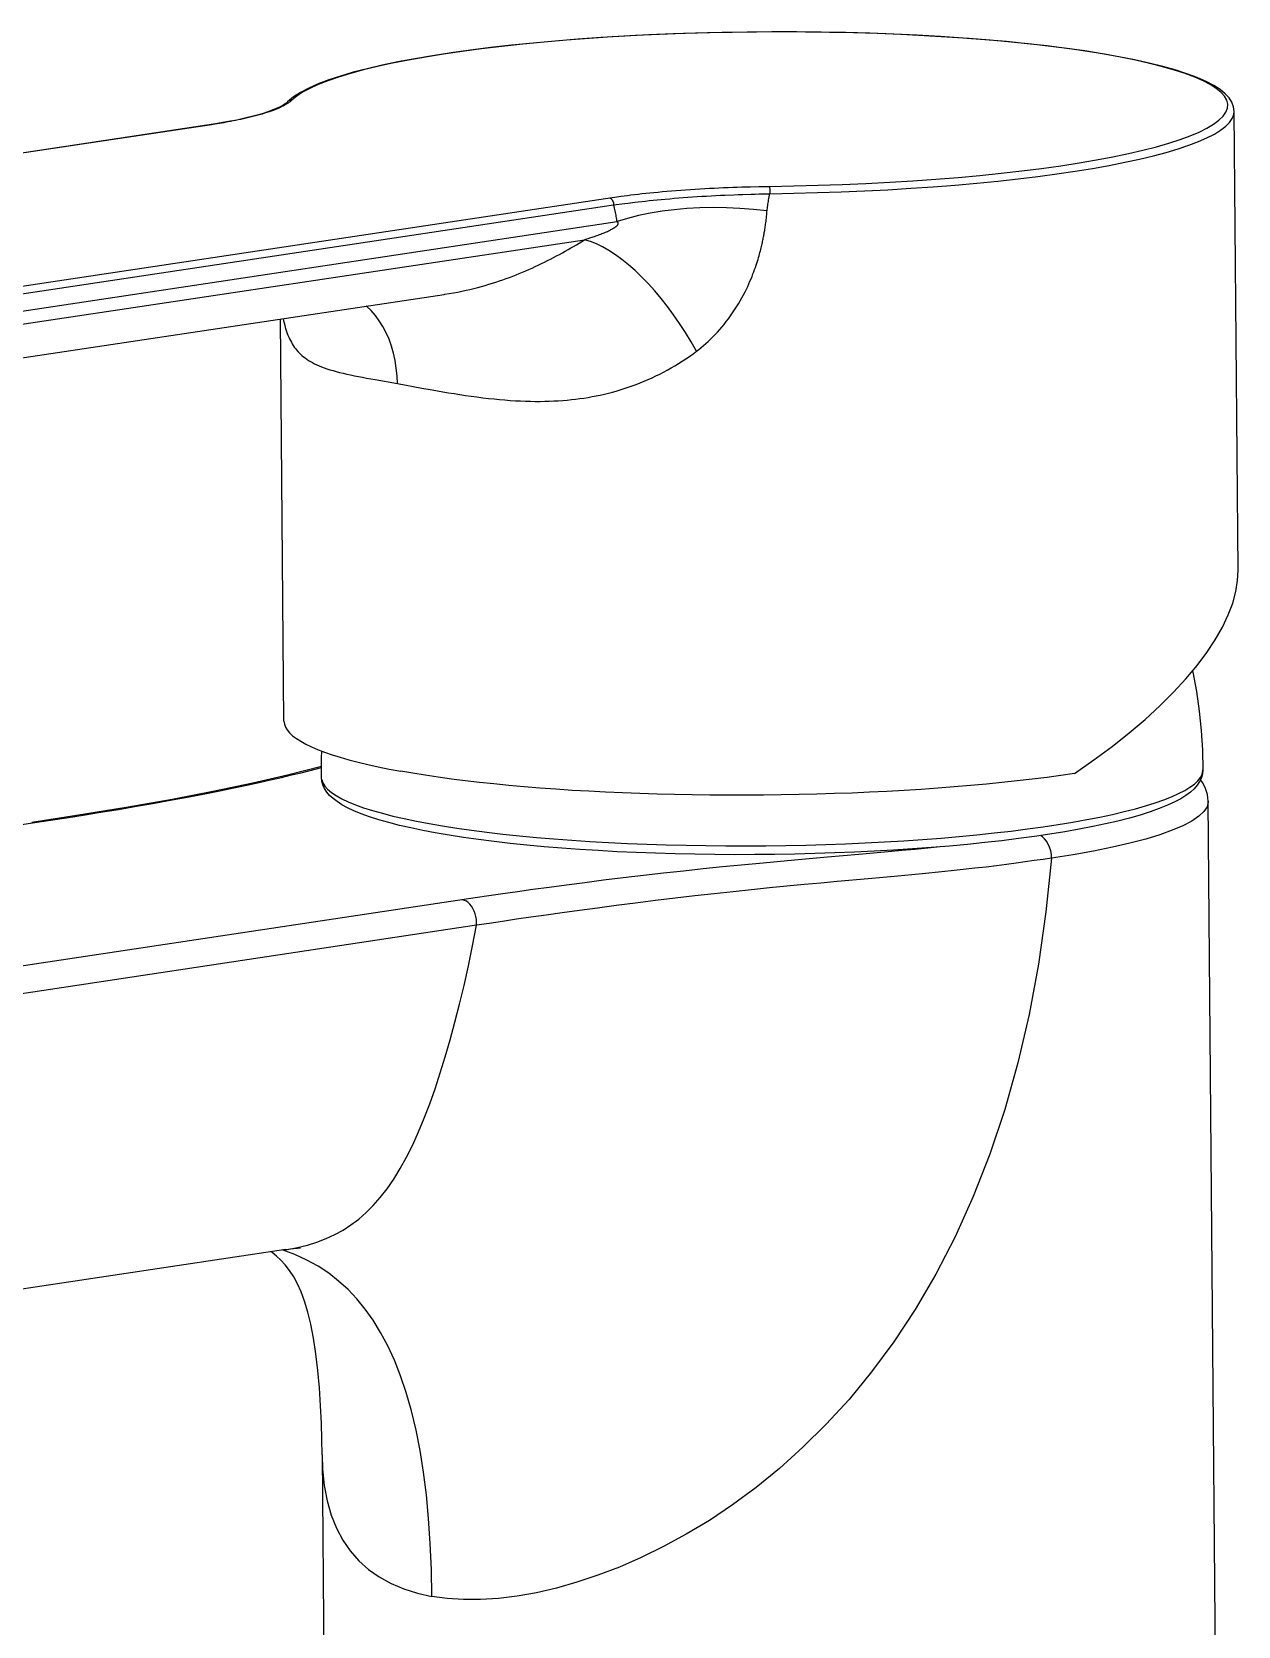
# Model space of a CAD drawing. Header units: millimetres. Extents: x 2004 to 2845, y 1448 to 2043.
# Drawn here: x 2611.6 to 2659.2, y 1847.5 to 1910.3 of the extents above; entities that cross this region are included whole.
import ezdxf

# ---------------------------------------------------------------- set-up
doc = ezdxf.new("R2010")
doc.units = ezdxf.units.MM
for name, color, linetype in [('02___PRT_ALL_AXES', 7, 'Continuous'), ('3_ALL_AXES', 7, 'Continuous'), ('6_ALL_SURFS', 7, 'Continuous'), ('7_ALL_FEATURES', 7, 'Continuous')]:
    doc.layers.add(name, color=color, linetype=linetype)

msp = doc.modelspace()

# ---------------------------------------------------------------- linework, layer by layer
at = {"color": 7, "linetype": 'Continuous'}
for p, q in [((2658.587, 1810.912), (2657.993, 1880.023)), ((2613.376, 1879.45), (2611.616, 1879.179)), ((2621.63, 1862.351), (2601.936, 1859.391)), ((2621.083, 1862.237), (2621.045, 1862.263)), ((2621.26, 1862.094), (2621.083, 1862.237)), ((2623.059, 1854.259), (2623.433, 1810.61))]:
    msp.add_line(p, q, dxfattribs=at)
at = {"color": 9, "linetype": 'Continuous'}
for p, q in [((2570.233, 1872.939), (2611.733, 1879.177)), ((2642.988, 1877.81), (2641.681, 1877.696)), ((2652.672, 1877.911), (2651.817, 1877.777)), ((2629.15, 1875.129), (2591.702, 1869.501)), ((2621.983, 1862.153), (2621.477, 1862.335))]:
    msp.add_line(p, q, dxfattribs=at)
for points in [[(2611.733, 1879.177), (2612.345, 1879.269), (2612.979, 1879.367), (2613.635, 1879.47), (2614.322, 1879.581), (2615.032, 1879.698), (2615.739, 1879.817), (2616.444, 1879.941), (2617.145, 1880.067), (2617.813, 1880.19), (2618.436, 1880.31), (2619.025, 1880.427), (2619.578, 1880.541), (2620.094, 1880.65), (2620.575, 1880.756), (2621.028, 1880.858), (2621.453, 1880.957), (2621.85, 1881.052), (2622.226, 1881.143), (2622.582, 1881.231), (2623.035, 1881.346)], [(2657.993, 1880.023), (2657.993, 1879.991), (2657.944, 1879.802), (2657.818, 1879.612), (2657.618, 1879.424), (2657.343, 1879.238), (2656.995, 1879.054), (2656.575, 1878.874), (2656.086, 1878.699), (2655.528, 1878.528), (2654.905, 1878.364), (2654.22, 1878.205), (2653.474, 1878.054), (2652.672, 1877.911)], [(2611.616, 1879.179), (2611.657, 1879.182), (2611.733, 1879.177)], [(2651.817, 1877.777), (2651.808, 1877.922), (2651.782, 1878.065), (2651.741, 1878.203), (2651.686, 1878.331), (2651.618, 1878.445), (2651.54, 1878.542), (2651.454, 1878.618), (2651.377, 1878.663)], [(2651.817, 1877.777), (2651.592, 1875.654), (2651.298, 1873.602), (2650.935, 1871.62), (2650.491, 1869.706), (2649.969, 1867.864), (2649.384, 1866.107), (2648.731, 1864.439), (2648.011, 1862.859), (2647.247, 1861.376), (2646.441, 1859.995), (2645.592, 1858.714), (2644.721, 1857.53), (2643.834, 1856.448), (2642.931, 1855.464), (2642.016, 1854.559), (2641.094, 1853.729), (2640.165, 1852.979), (2639.241, 1852.296), (2638.324, 1851.681), (2637.416, 1851.133), (2636.521, 1850.644), (2635.642, 1850.212), (2634.781, 1849.838), (2633.934, 1849.514), (2633.104, 1849.238), (2632.293, 1849.011), (2631.506, 1848.83), (2630.744, 1848.695), (2630.01, 1848.606), (2629.305, 1848.56), (2628.632, 1848.556), (2627.992, 1848.595), (2627.386, 1848.677)], [(2647.554, 1878.233), (2647.427, 1878.22), (2646.943, 1878.17), (2646.439, 1878.12), (2645.914, 1878.07), (2645.368, 1878.02), (2644.802, 1877.969), (2644.217, 1877.917), (2642.988, 1877.81)], [(2651.818, 1877.777), (2651.482, 1877.727), (2651.136, 1877.676), (2650.779, 1877.626), (2650.416, 1877.577), (2650.043, 1877.527), (2649.649, 1877.477), (2649.232, 1877.426), (2648.794, 1877.375), (2648.337, 1877.323), (2647.86, 1877.271), (2647.361, 1877.22), (2646.845, 1877.168), (2646.308, 1877.117), (2645.751, 1877.065), (2645.179, 1877.013), (2644.589, 1876.96), (2643.357, 1876.85)], [(2641.681, 1877.696), (2641, 1877.634), (2640.301, 1877.569), (2639.583, 1877.501), (2638.847, 1877.429), (2638.086, 1877.351), (2637.307, 1877.268), (2636.523, 1877.182), (2635.728, 1877.09), (2634.929, 1876.996), (2634.155, 1876.901), (2633.411, 1876.807), (2632.692, 1876.713), (2632.009, 1876.622), (2631.366, 1876.534), (2630.76, 1876.449), (2630.18, 1876.366), (2629.625, 1876.286), (2629.097, 1876.209), (2587.09, 1869.896)], [(2643.357, 1876.85), (2642.717, 1876.792), (2642.058, 1876.731), (2641.385, 1876.667), (2640.696, 1876.6), (2639.988, 1876.528), (2639.264, 1876.453), (2638.517, 1876.372), (2637.751, 1876.286), (2636.978, 1876.196), (2636.198, 1876.102), (2635.412, 1876.005), (2634.646, 1875.907), (2633.912, 1875.81), (2633.204, 1875.715), (2632.527, 1875.622), (2631.891, 1875.533), (2631.292, 1875.447), (2630.719, 1875.364), (2630.166, 1875.282), (2629.643, 1875.204), (2629.15, 1875.129)], [(2629.15, 1875.129), (2629.151, 1875.243), (2629.142, 1875.359), (2629.122, 1875.473), (2629.092, 1875.585), (2629.053, 1875.691), (2629.005, 1875.789), (2628.95, 1875.879), (2628.887, 1875.957), (2628.82, 1876.023), (2628.748, 1876.075), (2628.673, 1876.112), (2628.597, 1876.134)], [(2622.087, 1862.433), (2622.479, 1862.529), (2622.854, 1862.644), (2623.214, 1862.781), (2623.558, 1862.94), (2623.885, 1863.121), (2624.197, 1863.324), (2624.5, 1863.553), (2624.792, 1863.808), (2625.075, 1864.089), (2625.352, 1864.402), (2625.622, 1864.75), (2625.886, 1865.131), (2626.141, 1865.547), (2626.389, 1865.996), (2626.63, 1866.478), (2626.862, 1866.99), (2627.086, 1867.53), (2627.304, 1868.097), (2627.514, 1868.691), (2627.717, 1869.309), (2627.915, 1869.951), (2628.107, 1870.618), (2628.294, 1871.309), (2628.476, 1872.023), (2628.652, 1872.762), (2628.823, 1873.527), (2628.989, 1874.316), (2629.15, 1875.129)], [(2621.63, 1862.351), (2621.68, 1862.359), (2622.087, 1862.433)], [(2627.386, 1848.677), (2627.365, 1849.743), (2627.322, 1850.767), (2627.257, 1851.749), (2627.168, 1852.688), (2627.056, 1853.584), (2626.92, 1854.434), (2626.761, 1855.24), (2626.579, 1856.001), (2626.376, 1856.713), (2626.152, 1857.376), (2625.908, 1857.992), (2625.645, 1858.562), (2625.366, 1859.084), (2625.07, 1859.563), (2624.757, 1860.005), (2624.426, 1860.408), (2624.079, 1860.775), (2623.71, 1861.112), (2623.317, 1861.418), (2622.902, 1861.693), (2622.458, 1861.938), (2621.983, 1862.153)], [(2623.059, 1854.253), (2623.077, 1853.717), (2623.144, 1853.054), (2623.257, 1852.443), (2623.416, 1851.885), (2623.621, 1851.371), (2623.872, 1850.9), (2624.168, 1850.474), (2624.508, 1850.09), (2624.89, 1849.749), (2625.313, 1849.451), (2625.776, 1849.195), (2626.276, 1848.98), (2626.814, 1848.807), (2627.386, 1848.677)]]:
    msp.add_lwpolyline(points, dxfattribs=at)
at = {"color": 7, "linetype": 'Continuous'}
for points in [[(2623.036, 1881.381), (2621.696, 1881.048), (2620.321, 1880.73), (2618.813, 1880.411), (2617.152, 1880.091), (2615.335, 1879.771), (2613.376, 1879.45)], [(2657.993, 1880.023), (2657.965, 1880.282), (2657.889, 1880.523), (2657.773, 1880.745), (2657.686, 1880.86)], [(2621.607, 1861.743), (2621.436, 1861.93), (2621.26, 1862.094)], [(2621.613, 1862.348), (2621.735, 1862.366), (2621.932, 1862.392), (2622.083, 1862.409), (2622.188, 1862.418), (2622.207, 1862.42)], [(2623.057, 1854.26), (2623.048, 1854.866), (2623.029, 1855.512), (2622.998, 1856.198), (2622.951, 1856.905), (2622.89, 1857.583), (2622.813, 1858.236), (2622.718, 1858.861), (2622.612, 1859.412), (2622.497, 1859.89), (2622.37, 1860.316), (2622.233, 1860.687), (2622.09, 1861.002), (2621.939, 1861.278), (2621.776, 1861.526), (2621.607, 1861.743)]]:
    msp.add_lwpolyline(points, dxfattribs=at)
at = {"layer": '02___PRT_ALL_AXES', "color": 7, "linetype": 'Continuous'}
for points in [[(2657.378, 1885.157), (2657.39, 1885.1), (2657.527, 1884.337), (2657.635, 1883.569), (2657.713, 1882.801), (2657.761, 1882.029), (2657.779, 1881.257)], [(2623.033, 1880.958), (2623.038, 1881.726), (2623.05, 1881.992)]]:
    msp.add_lwpolyline(points, dxfattribs=at)
at = {"layer": '3_ALL_AXES', "color": 7, "linetype": 'Continuous'}
for p, q in [((2659.171, 1889.124), (2659.016, 1907.199)), ((2621.555, 1883.178), (2621.419, 1899.022))]:
    msp.add_line(p, q, dxfattribs=at)
at = {"layer": '6_ALL_SURFS', "color": 7, "linetype": 'Continuous'}
msp.add_line((2604.865, 1896.534), (2627.865, 1899.991), dxfattribs=at)
at = {"layer": '7_ALL_FEATURES', "color": 7, "linetype": 'Continuous'}
for p, q in [((2621.697, 1907.581), (2621.696, 1907.58)), ((2621.925, 1907.77), (2621.697, 1907.581)), ((2618.507, 1906.654), (2583.524, 1901.397)), ((2618.855, 1906.709), (2618.507, 1906.654)), ((2627.864, 1899.99), (2627.865, 1899.991)), ((2656.388, 1879.858), (2656.062, 1879.727)), ((2624.93, 1879.404), (2624.603, 1879.522)), ((2625.29, 1879.289), (2624.93, 1879.404)), ((2625.684, 1879.176), (2625.29, 1879.289)), ((2626.107, 1879.068), (2625.684, 1879.176)), ((2628.062, 1878.68), (2627.52, 1878.773)), ((2628.63, 1878.592), (2628.062, 1878.68))]:
    msp.add_line(p, q, dxfattribs=at)
at = {"layer": '7_ALL_FEATURES', "color": 9, "linetype": 'Continuous'}
for p, q in [((2618.691, 1906.677), (2583.559, 1901.396)), ((2618.847, 1906.701), (2618.691, 1906.677)), ((2619.01, 1906.728), (2618.847, 1906.701)), ((2619.18, 1906.757), (2619.01, 1906.728)), ((2639.946, 1904.234), (2640.271, 1904.241)), ((2599.569, 1898.258), (2634.551, 1903.516)), ((2634.551, 1903.516), (2634.654, 1903.53)), ((2607.298, 1898.743), (2634.684, 1902.859)), ((2608.158, 1898.352), (2633.4, 1902.145)), ((2633.549, 1902.193), (2633.649, 1902.226)), ((2625.145, 1896.633), (2626.025, 1896.477)), ((2626.025, 1896.477), (2626.984, 1896.301)), ((2626.984, 1896.301), (2627.396, 1896.227)), ((2624.695, 1879.763), (2625.048, 1879.651)), ((2625.048, 1879.651), (2625.434, 1879.541)), ((2655.119, 1879.719), (2655.525, 1879.834)), ((2655.525, 1879.834), (2655.898, 1879.951)), ((2655.898, 1879.951), (2656.24, 1880.071)), ((2625.434, 1879.541), (2625.851, 1879.434)), ((2627.278, 1879.136), (2627.809, 1879.044)), ((2627.809, 1879.044), (2628.367, 1878.957))]:
    msp.add_line(p, q, dxfattribs=at)
for points in [[(2639.221, 1910.316), (2638.258, 1910.295), (2637.303, 1910.267), (2636.355, 1910.231), (2635.415, 1910.186), (2634.491, 1910.134), (2633.581, 1910.074), (2632.688, 1910.007), (2631.816, 1909.932), (2630.967, 1909.85), (2630.141, 1909.761), (2629.344, 1909.666), (2628.576, 1909.564), (2627.838, 1909.456), (2627.134, 1909.342), (2626.466, 1909.223), (2625.833, 1909.098), (2625.24, 1908.969), (2624.688, 1908.835), (2624.176, 1908.697), (2623.708, 1908.555), (2623.285, 1908.41), (2622.905, 1908.261), (2622.574, 1908.11), (2622.291, 1907.958), (2622.056, 1907.804), (2621.869, 1907.648)], [(2648.135, 1904.602), (2648.994, 1904.68), (2649.83, 1904.765), (2650.642, 1904.858), (2651.425, 1904.957), (2652.176, 1905.062), (2652.898, 1905.173), (2653.583, 1905.29), (2654.232, 1905.412), (2654.845, 1905.539), (2655.417, 1905.671), (2655.948, 1905.807), (2656.437, 1905.947), (2656.882, 1906.091), (2657.282, 1906.238), (2657.636, 1906.388), (2657.943, 1906.54), (2658.202, 1906.694), (2658.413, 1906.85), (2658.575, 1907.007), (2658.686, 1907.165), (2658.748, 1907.323), (2658.761, 1907.481), (2658.723, 1907.638), (2658.635, 1907.795), (2658.497, 1907.95), (2658.31, 1908.104), (2658.074, 1908.255), (2657.791, 1908.403), (2657.459, 1908.549), (2657.081, 1908.691), (2656.658, 1908.829), (2656.19, 1908.963), (2655.678, 1909.093), (2655.126, 1909.218), (2654.534, 1909.337), (2653.901, 1909.452), (2653.233, 1909.56), (2652.53, 1909.662), (2651.791, 1909.758), (2651.024, 1909.847), (2650.227, 1909.929), (2649.401, 1910.004), (2648.552, 1910.071), (2647.681, 1910.132), (2646.787, 1910.184), (2645.878, 1910.229), (2644.954, 1910.266), (2644.014, 1910.294), (2643.066, 1910.315), (2642.111, 1910.327), (2641.148, 1910.332), (2640.185, 1910.328), (2639.221, 1910.316)], [(2621.476, 1907.389), (2621.429, 1907.366), (2621.378, 1907.343), (2621.323, 1907.318), (2621.262, 1907.293), (2621.197, 1907.267), (2621.126, 1907.24), (2621.049, 1907.212), (2620.967, 1907.184), (2620.88, 1907.155), (2620.789, 1907.126), (2620.692, 1907.097), (2620.591, 1907.068), (2620.488, 1907.039), (2620.382, 1907.012), (2620.273, 1906.984), (2620.166, 1906.958), (2620.059, 1906.933), (2619.953, 1906.91), (2619.848, 1906.887), (2619.746, 1906.865), (2619.646, 1906.845), (2619.548, 1906.826), (2619.453, 1906.807)], [(2621.598, 1907.454), (2621.561, 1907.433), (2621.52, 1907.411), (2621.476, 1907.389)], [(2621.666, 1907.494), (2621.633, 1907.474), (2621.598, 1907.454)], [(2621.869, 1907.648), (2621.853, 1907.632), (2621.835, 1907.617), (2621.816, 1907.6), (2621.795, 1907.584), (2621.773, 1907.567), (2621.749, 1907.549), (2621.723, 1907.531), (2621.696, 1907.513), (2621.666, 1907.494)], [(2621.869, 1907.648), (2621.826, 1907.645), (2621.784, 1907.634), (2621.745, 1907.617), (2621.71, 1907.593), (2621.697, 1907.581)], [(2618.542, 1906.654), (2618.513, 1906.655), (2618.507, 1906.654)], [(2619.453, 1906.807), (2619.269, 1906.773), (2619.18, 1906.757)], [(2648.018, 1904.299), (2648.867, 1904.374), (2649.694, 1904.455), (2650.497, 1904.543), (2651.274, 1904.638), (2652.023, 1904.738), (2652.742, 1904.844), (2653.43, 1904.956), (2654.085, 1905.073), (2654.704, 1905.195), (2655.287, 1905.322), (2655.832, 1905.453), (2656.338, 1905.587), (2656.803, 1905.726), (2657.226, 1905.868), (2657.606, 1906.012), (2657.943, 1906.16), (2658.235, 1906.309), (2658.481, 1906.461), (2658.681, 1906.613), (2658.835, 1906.767), (2658.942, 1906.922), (2659.002, 1907.077), (2659.016, 1907.199)], [(2634.599, 1903.825), (2634.838, 1903.858), (2634.965, 1903.875), (2635.098, 1903.892), (2635.234, 1903.909), (2635.376, 1903.926), (2635.521, 1903.943), (2635.669, 1903.96), (2635.821, 1903.976), (2635.977, 1903.993), (2636.138, 1904.009), (2636.304, 1904.025), (2636.474, 1904.041), (2636.65, 1904.056), (2636.83, 1904.072), (2637.014, 1904.086), (2637.199, 1904.101), (2637.387, 1904.114), (2637.576, 1904.127), (2637.764, 1904.14), (2637.954, 1904.151), (2638.142, 1904.162), (2638.329, 1904.172), (2638.515, 1904.182), (2638.7, 1904.19), (2638.883, 1904.198), (2639.065, 1904.206), (2639.245, 1904.213), (2639.425, 1904.219), (2639.602, 1904.224), (2639.776, 1904.229), (2639.946, 1904.234)], [(2640.271, 1904.241), (2640.563, 1904.246), (2640.698, 1904.248)], [(2640.698, 1904.248), (2641.658, 1904.264), (2642.611, 1904.289), (2643.557, 1904.321), (2644.499, 1904.362), (2645.434, 1904.41), (2646.351, 1904.467), (2647.251, 1904.53), (2648.135, 1904.602)], [(2640.698, 1904.248), (2640.699, 1904.237), (2640.7, 1904.219), (2640.702, 1904.194), (2640.703, 1904.164), (2640.704, 1904.128), (2640.705, 1904.088), (2640.706, 1904.046), (2640.706, 1904.003), (2640.707, 1903.959)], [(2640.707, 1903.959), (2641.65, 1903.975), (2642.59, 1903.999), (2643.523, 1904.03), (2644.448, 1904.069), (2645.362, 1904.116), (2646.264, 1904.17), (2647.15, 1904.231), (2648.018, 1904.299)], [(2599.402, 1898.535), (2634.489, 1903.809), (2634.599, 1903.825)], [(2634.385, 1903.793), (2634.413, 1903.784), (2634.441, 1903.768), (2634.467, 1903.745), (2634.491, 1903.716), (2634.512, 1903.682), (2634.528, 1903.643), (2634.541, 1903.602), (2634.548, 1903.559), (2634.551, 1903.516)], [(2634.684, 1902.859), (2634.679, 1902.908), (2634.672, 1902.957), (2634.664, 1903.008), (2634.655, 1903.06), (2634.645, 1903.113), (2634.634, 1903.167), (2634.622, 1903.222), (2634.609, 1903.278), (2634.596, 1903.336), (2634.582, 1903.394), (2634.567, 1903.454), (2634.551, 1903.516)], [(2634.654, 1903.53), (2634.874, 1903.56), (2634.993, 1903.575), (2635.118, 1903.591)], [(2635.118, 1903.591), (2635.381, 1903.623), (2635.518, 1903.639), (2635.66, 1903.654), (2635.804, 1903.67), (2635.952, 1903.686), (2636.105, 1903.701), (2636.262, 1903.717), (2636.423, 1903.732), (2636.589, 1903.747), (2636.761, 1903.762), (2636.936, 1903.777), (2637.115, 1903.791), (2637.295, 1903.805), (2637.479, 1903.819), (2637.662, 1903.831), (2637.846, 1903.843), (2638.03, 1903.855), (2638.214, 1903.865), (2638.396, 1903.876), (2638.578, 1903.885), (2638.758, 1903.894), (2638.937, 1903.902)], [(2638.937, 1903.902), (2639.289, 1903.917), (2639.464, 1903.924), (2639.638, 1903.93)], [(2639.638, 1903.93), (2639.973, 1903.941), (2640.135, 1903.946), (2640.29, 1903.95), (2640.436, 1903.953), (2640.707, 1903.959)], [(2640.595, 1903.207), (2640.606, 1903.331), (2640.611, 1903.382), (2640.617, 1903.434), (2640.624, 1903.487), (2640.632, 1903.542), (2640.64, 1903.597), (2640.65, 1903.654), (2640.66, 1903.713), (2640.671, 1903.772), (2640.682, 1903.833), (2640.694, 1903.896), (2640.707, 1903.959)], [(2640.601, 1903.282), (2640.065, 1903.34), (2639.53, 1903.38), (2638.998, 1903.404), (2638.471, 1903.41), (2637.952, 1903.4), (2637.442, 1903.372), (2636.944, 1903.328), (2636.458, 1903.266), (2635.988, 1903.189), (2635.534, 1903.094), (2635.099, 1902.985), (2634.684, 1902.859)], [(2637.822, 1897.751), (2637.915, 1897.822), (2638.007, 1897.896), (2638.1, 1897.973), (2638.192, 1898.054), (2638.284, 1898.137), (2638.375, 1898.224), (2638.466, 1898.313), (2638.556, 1898.406), (2638.645, 1898.502), (2638.734, 1898.601), (2638.821, 1898.703), (2638.908, 1898.808), (2638.993, 1898.916), (2639.077, 1899.027), (2639.16, 1899.14), (2639.241, 1899.257), (2639.321, 1899.377), (2639.398, 1899.497), (2639.472, 1899.618), (2639.543, 1899.739), (2639.61, 1899.858), (2639.672, 1899.974), (2639.73, 1900.087), (2639.785, 1900.197), (2639.836, 1900.304), (2639.883, 1900.407), (2639.927, 1900.508), (2639.969, 1900.606), (2640.008, 1900.701), (2640.045, 1900.794), (2640.079, 1900.884), (2640.111, 1900.971), (2640.141, 1901.056), (2640.169, 1901.138), (2640.195, 1901.218), (2640.22, 1901.295), (2640.243, 1901.37), (2640.264, 1901.441), (2640.285, 1901.511), (2640.303, 1901.578), (2640.321, 1901.642), (2640.337, 1901.704), (2640.352, 1901.764), (2640.367, 1901.821), (2640.38, 1901.876), (2640.392, 1901.929), (2640.404, 1901.979), (2640.415, 1902.028), (2640.425, 1902.075), (2640.434, 1902.121), (2640.444, 1902.166), (2640.452, 1902.21), (2640.461, 1902.253), (2640.469, 1902.296), (2640.477, 1902.339), (2640.485, 1902.382), (2640.492, 1902.425), (2640.5, 1902.469), (2640.507, 1902.514), (2640.515, 1902.56), (2640.522, 1902.607), (2640.529, 1902.656), (2640.537, 1902.707), (2640.544, 1902.761), (2640.551, 1902.816), (2640.559, 1902.874), (2640.566, 1902.935), (2640.574, 1902.999), (2640.581, 1903.065), (2640.588, 1903.135), (2640.595, 1903.207)], [(2633.649, 1902.226), (2633.699, 1902.243), (2633.749, 1902.26), (2633.799, 1902.277), (2633.849, 1902.295), (2633.898, 1902.312), (2633.947, 1902.33), (2633.995, 1902.348), (2634.043, 1902.366), (2634.09, 1902.384), (2634.136, 1902.403), (2634.181, 1902.421), (2634.225, 1902.439), (2634.267, 1902.458), (2634.308, 1902.475), (2634.346, 1902.493), (2634.382, 1902.51), (2634.415, 1902.526), (2634.446, 1902.541), (2634.474, 1902.556), (2634.5, 1902.569), (2634.523, 1902.583), (2634.545, 1902.595), (2634.565, 1902.607), (2634.584, 1902.619), (2634.601, 1902.63), (2634.616, 1902.641), (2634.63, 1902.651), (2634.643, 1902.66), (2634.654, 1902.669), (2634.665, 1902.678), (2634.674, 1902.687), (2634.682, 1902.694), (2634.69, 1902.702), (2634.697, 1902.709), (2634.703, 1902.716), (2634.708, 1902.723), (2634.712, 1902.729), (2634.716, 1902.735), (2634.72, 1902.74), (2634.723, 1902.745), (2634.725, 1902.75), (2634.727, 1902.755), (2634.729, 1902.76), (2634.731, 1902.764), (2634.732, 1902.768), (2634.733, 1902.772), (2634.733, 1902.776), (2634.734, 1902.78), (2634.734, 1902.784), (2634.734, 1902.787), (2634.734, 1902.791), (2634.734, 1902.795), (2634.733, 1902.798), (2634.732, 1902.802), (2634.731, 1902.806), (2634.73, 1902.81), (2634.728, 1902.814), (2634.726, 1902.818), (2634.724, 1902.822), (2634.721, 1902.826), (2634.718, 1902.83), (2634.714, 1902.835), (2634.71, 1902.839), (2634.704, 1902.844), (2634.698, 1902.849), (2634.692, 1902.854), (2634.684, 1902.859)], [(2627.865, 1899.991), (2627.892, 1899.995), (2628.068, 1900.023), (2628.239, 1900.053), (2628.407, 1900.084), (2628.571, 1900.117), (2628.731, 1900.152), (2628.888, 1900.188), (2629.042, 1900.225), (2629.193, 1900.264), (2629.341, 1900.304), (2629.486, 1900.345), (2629.629, 1900.387), (2629.77, 1900.43), (2629.909, 1900.474), (2630.045, 1900.519), (2630.18, 1900.566), (2630.313, 1900.613), (2630.444, 1900.661), (2630.575, 1900.711), (2630.703, 1900.761), (2630.831, 1900.812), (2630.958, 1900.865), (2631.084, 1900.918), (2631.209, 1900.973), (2631.334, 1901.028), (2631.459, 1901.085), (2631.582, 1901.143), (2631.705, 1901.202), (2631.827, 1901.261), (2631.947, 1901.321), (2632.066, 1901.382), (2632.184, 1901.443), (2632.3, 1901.504), (2632.415, 1901.567), (2632.529, 1901.629), (2632.642, 1901.692), (2632.754, 1901.756), (2632.864, 1901.82), (2632.974, 1901.884), (2633.082, 1901.949), (2633.189, 1902.014), (2633.295, 1902.079), (2633.4, 1902.145)], [(2633.4, 1902.145), (2633.45, 1902.161), (2633.549, 1902.193)], [(2637.822, 1897.751), (2637.607, 1898.125), (2637.384, 1898.49), (2637.153, 1898.845), (2636.915, 1899.188), (2636.671, 1899.518), (2636.422, 1899.834), (2636.169, 1900.135), (2635.913, 1900.419), (2635.655, 1900.685), (2635.396, 1900.933), (2635.137, 1901.161), (2634.878, 1901.369), (2634.622, 1901.555), (2634.368, 1901.719), (2634.118, 1901.861), (2633.873, 1901.979), (2633.633, 1902.074), (2633.4, 1902.145)], [(2626.025, 1896.477), (2626.014, 1896.784), (2625.984, 1897.087), (2625.938, 1897.383), (2625.874, 1897.672), (2625.793, 1897.952), (2625.696, 1898.221), (2625.584, 1898.477), (2625.456, 1898.72), (2625.313, 1898.947), (2625.157, 1899.158), (2624.988, 1899.351), (2624.807, 1899.525), (2624.801, 1899.53)], [(2621.525, 1899.038), (2621.542, 1898.953), (2621.562, 1898.863), (2621.583, 1898.776), (2621.606, 1898.691), (2621.631, 1898.61), (2621.656, 1898.53), (2621.684, 1898.454), (2621.713, 1898.38), (2621.743, 1898.307), (2621.775, 1898.237), (2621.809, 1898.169), (2621.845, 1898.103), (2621.882, 1898.039), (2621.922, 1897.976), (2621.963, 1897.916), (2622.007, 1897.856), (2622.053, 1897.799), (2622.102, 1897.743), (2622.153, 1897.688), (2622.207, 1897.635), (2622.264, 1897.584), (2622.323, 1897.533), (2622.386, 1897.484), (2622.453, 1897.437), (2622.523, 1897.39), (2622.597, 1897.345), (2622.675, 1897.301), (2622.757, 1897.258), (2622.845, 1897.216), (2622.937, 1897.176), (2623.036, 1897.136), (2623.14, 1897.097), (2623.249, 1897.059), (2623.366, 1897.021), (2623.489, 1896.985), (2623.617, 1896.95), (2623.75, 1896.915), (2623.89, 1896.882), (2624.033, 1896.849), (2624.181, 1896.817), (2624.333, 1896.786), (2624.489, 1896.755), (2624.648, 1896.724), (2624.811, 1896.694), (2624.977, 1896.664), (2625.145, 1896.633)], [(2627.396, 1896.227), (2627.608, 1896.19), (2627.823, 1896.153), (2628.041, 1896.116), (2628.262, 1896.08), (2628.485, 1896.045), (2628.71, 1896.011), (2628.937, 1895.979), (2629.164, 1895.948), (2629.389, 1895.92), (2629.614, 1895.893), (2629.835, 1895.869), (2630.053, 1895.848), (2630.266, 1895.83), (2630.476, 1895.814), (2630.681, 1895.801), (2630.882, 1895.791), (2631.079, 1895.783), (2631.273, 1895.778), (2631.463, 1895.776), (2631.65, 1895.776), (2631.834, 1895.778), (2632.015, 1895.783), (2632.194, 1895.79), (2632.37, 1895.8), (2632.543, 1895.812), (2632.715, 1895.826), (2632.884, 1895.843), (2633.052, 1895.862), (2633.218, 1895.883), (2633.382, 1895.907), (2633.545, 1895.933), (2633.706, 1895.961), (2633.867, 1895.992), (2634.026, 1896.025), (2634.185, 1896.061), (2634.343, 1896.099), (2634.5, 1896.139), (2634.657, 1896.183), (2634.814, 1896.229), (2634.971, 1896.278), (2635.128, 1896.33), (2635.285, 1896.385), (2635.442, 1896.443), (2635.599, 1896.503), (2635.755, 1896.567), (2635.91, 1896.634), (2636.064, 1896.703), (2636.216, 1896.775), (2636.367, 1896.849), (2636.518, 1896.927), (2636.667, 1897.007), (2636.815, 1897.09), (2636.963, 1897.176), (2637.109, 1897.265), (2637.254, 1897.356), (2637.398, 1897.451), (2637.54, 1897.548), (2637.682, 1897.648), (2637.822, 1897.751)], [(2656.24, 1880.071), (2656.549, 1880.192), (2656.825, 1880.316), (2657.066, 1880.442), (2657.273, 1880.568), (2657.445, 1880.696), (2657.582, 1880.825), (2657.683, 1880.954), (2657.748, 1881.084), (2657.778, 1881.213), (2657.779, 1881.257)], [(2623.041, 1880.875), (2623.084, 1880.746), (2623.162, 1880.618), (2623.277, 1880.491), (2623.426, 1880.365), (2623.611, 1880.24), (2623.831, 1880.118)], [(2623.831, 1880.118), (2624.085, 1879.997), (2624.373, 1879.879), (2624.695, 1879.763)], [(2628.367, 1878.957), (2628.95, 1878.875), (2629.556, 1878.796), (2630.185, 1878.723), (2630.835, 1878.655), (2631.505, 1878.592), (2632.193, 1878.533), (2632.898, 1878.481), (2633.619, 1878.433), (2634.354, 1878.392), (2635.101, 1878.356), (2635.86, 1878.325), (2636.628, 1878.301), (2637.404, 1878.282), (2638.186, 1878.269), (2638.972, 1878.262), (2639.762, 1878.261), (2640.553, 1878.265), (2641.343, 1878.276), (2642.132, 1878.293), (2642.917, 1878.315), (2643.697, 1878.343), (2644.47, 1878.377), (2645.234, 1878.417), (2645.989, 1878.462), (2646.732, 1878.512), (2647.462, 1878.568), (2648.177, 1878.63), (2648.876, 1878.696), (2649.558, 1878.767), (2650.22, 1878.844), (2650.863, 1878.925), (2651.483, 1879.01), (2652.081, 1879.1), (2652.655, 1879.194), (2653.203, 1879.292), (2653.724, 1879.394), (2654.218, 1879.499), (2654.684, 1879.607), (2655.119, 1879.719)], [(2625.851, 1879.434), (2626.297, 1879.331), (2626.774, 1879.232), (2627.278, 1879.136)]]:
    msp.add_lwpolyline(points, dxfattribs=at)
at = {"layer": '7_ALL_FEATURES', "color": 7, "linetype": 'Continuous'}
for points in [[(2639.809, 1910.327), (2638.833, 1910.312), (2637.861, 1910.288), (2636.895, 1910.256), (2635.938, 1910.215), (2634.993, 1910.167), (2634.061, 1910.111), (2633.146, 1910.046), (2632.251, 1909.975), (2631.376, 1909.895), (2630.526, 1909.809), (2629.702, 1909.715), (2628.906, 1909.615), (2628.14, 1909.508), (2627.407, 1909.394), (2626.708, 1909.275), (2626.045, 1909.15), (2625.42, 1909.019), (2624.834, 1908.882), (2624.289, 1908.741), (2623.785, 1908.594), (2623.324, 1908.442), (2622.908, 1908.285), (2622.534, 1908.121), (2622.205, 1907.949), (2621.925, 1907.77)], [(2659.016, 1907.199), (2658.992, 1907.381), (2658.924, 1907.559), (2658.813, 1907.731), (2658.66, 1907.896), (2658.461, 1908.058), (2658.214, 1908.218), (2657.911, 1908.377), (2657.552, 1908.535), (2657.144, 1908.688), (2656.694, 1908.834), (2656.2, 1908.974), (2655.664, 1909.108), (2655.087, 1909.236), (2654.471, 1909.358), (2653.817, 1909.473), (2653.126, 1909.583), (2652.401, 1909.685), (2651.643, 1909.781), (2650.853, 1909.87), (2650.036, 1909.952), (2649.191, 1910.026), (2648.322, 1910.092), (2647.431, 1910.151), (2646.521, 1910.202), (2645.593, 1910.245), (2644.651, 1910.279), (2643.696, 1910.306), (2642.732, 1910.324), (2641.761, 1910.333), (2640.786, 1910.335), (2639.809, 1910.327)], [(2621.696, 1907.58), (2621.635, 1907.528), (2621.522, 1907.451), (2621.372, 1907.369), (2621.184, 1907.284), (2620.957, 1907.197), (2620.694, 1907.111), (2620.395, 1907.026), (2620.06, 1906.943), (2619.691, 1906.862), (2619.289, 1906.784), (2618.855, 1906.709)], [(2652.722, 1881.113), (2653.482, 1881.643), (2654.199, 1882.175), (2654.872, 1882.707), (2655.502, 1883.243), (2656.088, 1883.78), (2656.625, 1884.312), (2657.113, 1884.84), (2657.551, 1885.363), (2657.937, 1885.878), (2658.27, 1886.382), (2658.551, 1886.878), (2658.78, 1887.36), (2658.956, 1887.828), (2659.079, 1888.283), (2659.151, 1888.721), (2659.171, 1889.124)], [(2621.555, 1883.178), (2621.57, 1883.056), (2621.612, 1882.942), (2621.681, 1882.827), (2621.775, 1882.714), (2621.895, 1882.601), (2622.042, 1882.49), (2622.214, 1882.379), (2622.411, 1882.27), (2622.634, 1882.163), (2622.881, 1882.057), (2623.153, 1881.953), (2623.449, 1881.85), (2623.768, 1881.75), (2624.111, 1881.653), (2624.477, 1881.557), (2624.865, 1881.464), (2625.273, 1881.374), (2625.704, 1881.286), (2626.156, 1881.201)], [(2624.603, 1879.522), (2624.31, 1879.643), (2624.055, 1879.763), (2623.837, 1879.882), (2623.651, 1880.001), (2623.491, 1880.123), (2623.355, 1880.249), (2623.243, 1880.381), (2623.153, 1880.517), (2623.088, 1880.66), (2623.048, 1880.807), (2623.033, 1880.958)], [(2652.722, 1881.113), (2652.18, 1881.034), (2651.623, 1880.959), (2651.051, 1880.887), (2650.463, 1880.819), (2649.861, 1880.754), (2649.246, 1880.693), (2648.619, 1880.635), (2647.979, 1880.581), (2647.33, 1880.531), (2646.67, 1880.485), (2646.002, 1880.443), (2645.326, 1880.405), (2644.643, 1880.372), (2643.954, 1880.342), (2643.26, 1880.316), (2642.563, 1880.295), (2641.861, 1880.278), (2641.158, 1880.265), (2640.455, 1880.257), (2639.75, 1880.253), (2639.047, 1880.253), (2638.346, 1880.257), (2637.646, 1880.266), (2636.952, 1880.279), (2636.262, 1880.297), (2635.578, 1880.318), (2634.9, 1880.344), (2634.231, 1880.374), (2633.569, 1880.408), (2632.918, 1880.447), (2632.277, 1880.489), (2631.646, 1880.535), (2631.029, 1880.586), (2630.425, 1880.64), (2629.834, 1880.698), (2629.258, 1880.759), (2628.698, 1880.824), (2628.154, 1880.893), (2627.627, 1880.965), (2627.119, 1881.041), (2626.629, 1881.119), (2626.156, 1881.201)], [(2657.779, 1881.257), (2657.765, 1881.096), (2657.723, 1880.941), (2657.653, 1880.791), (2657.558, 1880.647), (2657.436, 1880.508), (2657.289, 1880.374), (2657.114, 1880.245), (2656.909, 1880.117), (2656.67, 1879.989), (2656.388, 1879.858)], [(2656.062, 1879.727), (2655.702, 1879.598), (2655.31, 1879.474)], [(2627.52, 1878.773), (2627.025, 1878.867), (2626.553, 1878.965), (2626.107, 1879.068)], [(2655.31, 1879.474), (2654.884, 1879.353), (2654.428, 1879.236), (2653.946, 1879.124), (2653.437, 1879.016), (2652.901, 1878.913), (2652.34, 1878.814), (2651.754, 1878.719), (2651.145, 1878.629), (2650.513, 1878.544), (2649.86, 1878.463), (2649.188, 1878.388), (2648.497, 1878.318), (2647.789, 1878.253), (2647.066, 1878.193), (2646.328, 1878.139), (2645.579, 1878.091), (2644.818, 1878.048), (2644.048, 1878.011), (2643.271, 1877.979), (2642.487, 1877.954), (2641.699, 1877.934), (2640.909, 1877.921), (2640.117, 1877.914), (2639.326, 1877.912), (2638.537, 1877.917), (2637.752, 1877.928), (2636.973, 1877.944), (2636.201, 1877.967), (2635.438, 1877.996), (2634.685, 1878.03), (2633.945, 1878.07), (2633.217, 1878.116), (2632.506, 1878.168), (2631.81, 1878.225), (2631.133, 1878.288), (2630.475, 1878.356), (2629.838, 1878.43), (2629.222, 1878.508), (2628.63, 1878.592)]]:
    msp.add_lwpolyline(points, dxfattribs=at)

doc.saveas('drawing.dxf')
